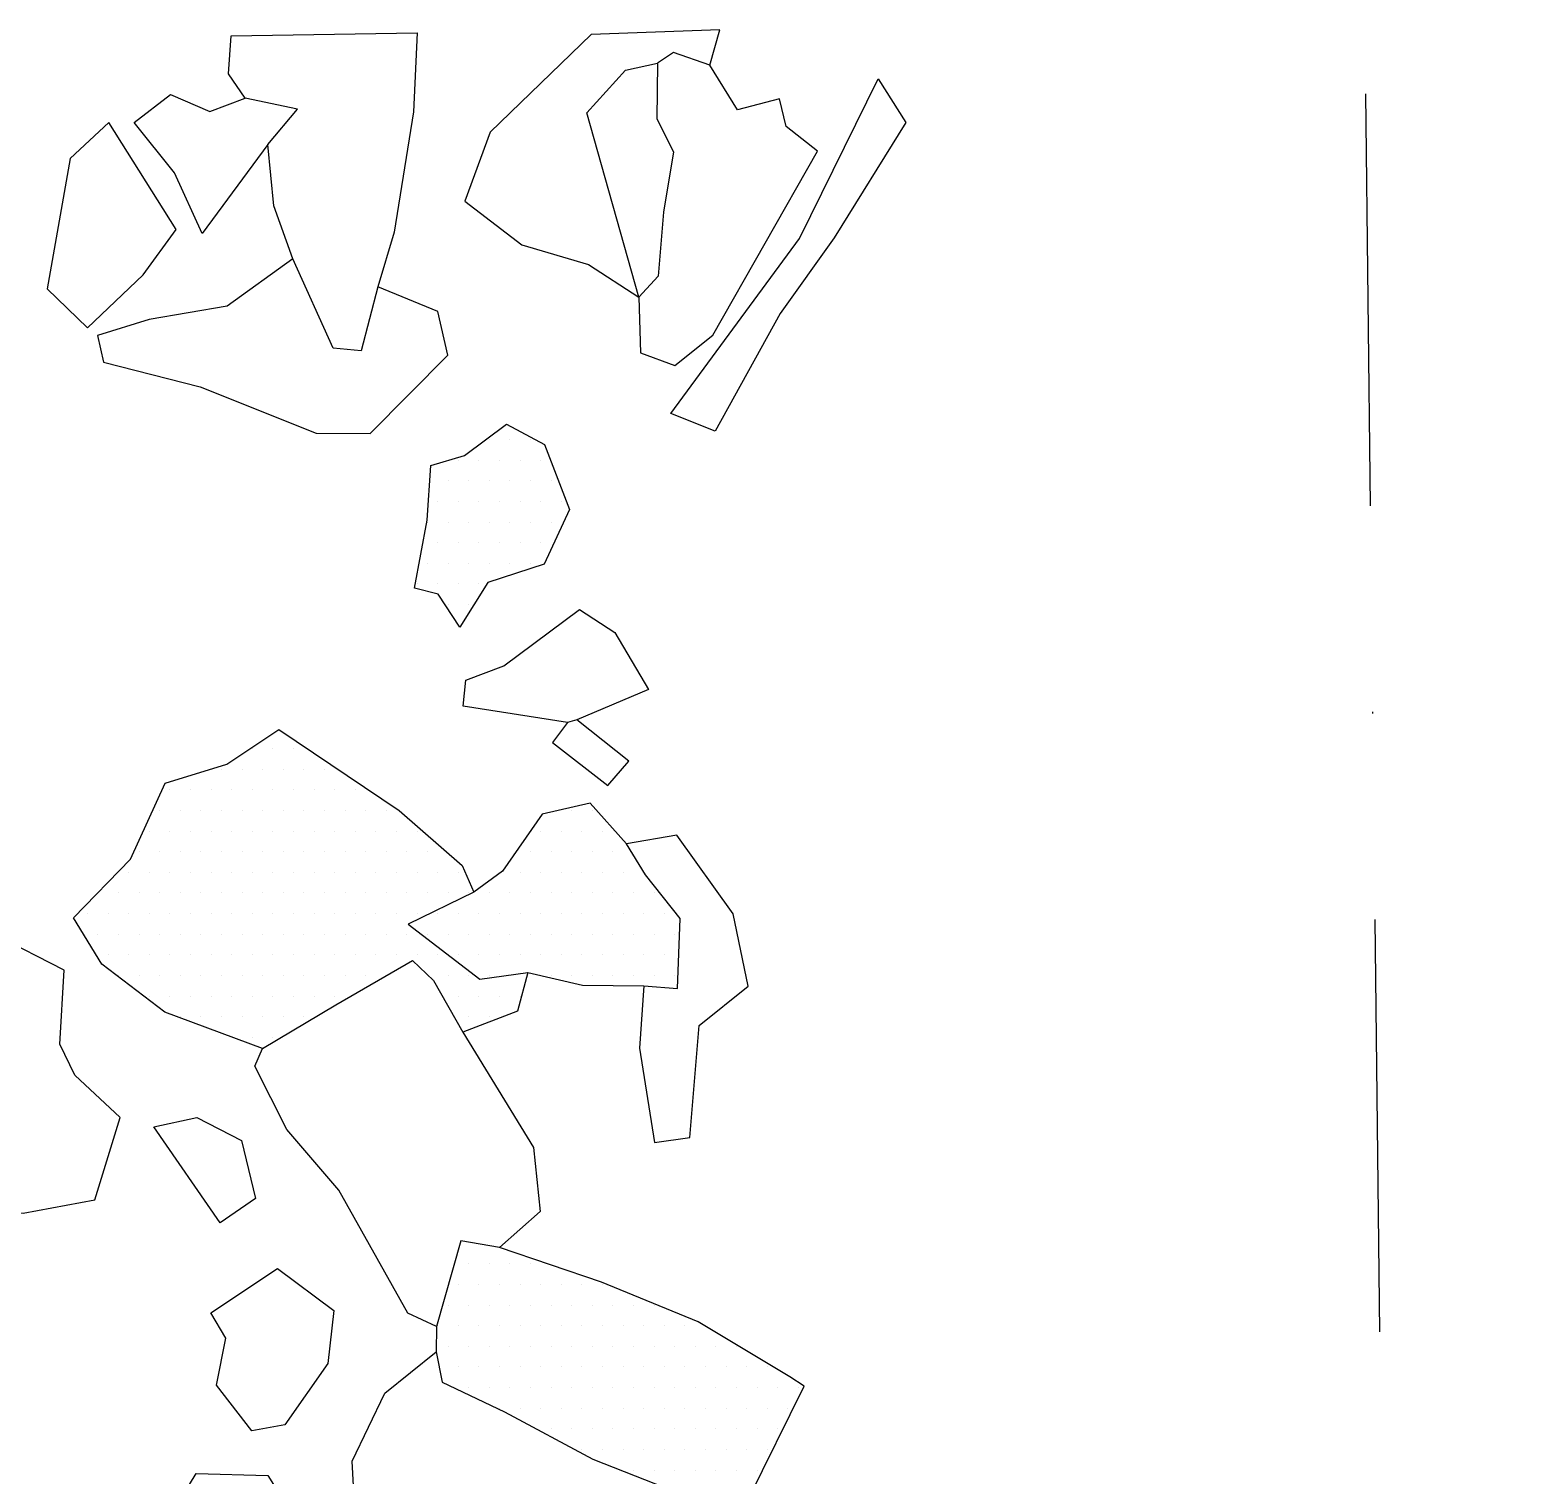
# Model space of a CAD drawing. Header units: metres. Extents: x 122 to 342, y -2090 to -1658.
# Drawn here: x 252.1 to 342.3, y -1747.8 to -1660.1 of the extents above; entities that cross this region are included whole.
import ezdxf

# ---------------------------------------------------------------- set-up
doc = ezdxf.new("R2010")
doc.units = ezdxf.units.M
doc.header["$LTSCALE"] = 25
doc.header["$MEASUREMENT"] = 0
doc.linetypes.add('STRICHPUNKTX2', pattern=[2, 1, -0.5, 0, -0.5])
doc.layers.get('0').update_dxf_attribs({"linetype": 'CONTINUOUS'})
for name, color, linetype in [('GRABUNGSGRENZE', 3, 'STRICHPUNKTX2'), ('STEINE', 4, 'CONTINUOUS'), ('STEINESCHRAFF', 4, 'CONTINUOUS')]:
    doc.layers.add(name, color=color, linetype=linetype)

# ---------------------------------------------------------------- blocks, each defined once
blk = doc.blocks.new('*X39')
at = {"color": 0}
for p, q in [((280, -1685), (280, -1685)), ((281.25, -1685), (281.25, -1685)), ((282.5, -1685), (282.5, -1685)), ((278.125, -1686.25), (278.125, -1686.25)), ((279.375, -1686.25), (279.375, -1686.25)), ((280.625, -1686.25), (280.625, -1686.25)), ((281.875, -1686.25), (281.875, -1686.25)), ((283.125, -1686.25), (283.125, -1686.25)), ((277.5, -1687.5), (277.5, -1687.5)), ((278.75, -1687.5), (278.75, -1687.5)), ((280, -1687.5), (280, -1687.5)), ((281.25, -1687.5), (281.25, -1687.5)), ((282.5, -1687.5), (282.5, -1687.5)), ((283.75, -1687.5), (283.75, -1687.5)), ((276.875, -1688.75), (276.875, -1688.75)), ((278.125, -1688.75), (278.125, -1688.75)), ((279.375, -1688.75), (279.375, -1688.75)), ((280.625, -1688.75), (280.625, -1688.75)), ((281.875, -1688.75), (281.875, -1688.75)), ((283.125, -1688.75), (283.125, -1688.75)), ((284.375, -1688.75), (284.375, -1688.75)), ((276.25, -1690), (276.25, -1690)), ((277.5, -1690), (277.5, -1690)), ((278.75, -1690), (278.75, -1690)), ((280, -1690), (280, -1690)), ((281.25, -1690), (281.25, -1690)), ((282.5, -1690), (282.5, -1690)), ((283.75, -1690), (283.75, -1690)), ((276.875, -1691.25), (276.875, -1691.25)), ((278.125, -1691.25), (278.125, -1691.25)), ((279.375, -1691.25), (279.375, -1691.25)), ((280.625, -1691.25), (280.625, -1691.25)), ((281.875, -1691.25), (281.875, -1691.25)), ((283.125, -1691.25), (283.125, -1691.25)), ((276.25, -1692.5), (276.25, -1692.5)), ((277.5, -1692.5), (277.5, -1692.5)), ((278.75, -1692.5), (278.75, -1692.5)), ((280, -1692.5), (280, -1692.5)), ((281.25, -1692.5), (281.25, -1692.5)), ((282.5, -1692.5), (282.5, -1692.5)), ((275.625, -1693.75), (275.625, -1693.75)), ((276.875, -1693.75), (276.875, -1693.75)), ((278.125, -1693.75), (278.125, -1693.75)), ((279.375, -1693.75), (279.375, -1693.75)), ((277.5, -1695), (277.5, -1695)), ((278.75, -1695), (278.75, -1695)), ((265.625, -1703.75), (265.625, -1703.75)), ((266.875, -1703.75), (266.875, -1703.75)), ((268.125, -1703.75), (268.125, -1703.75)), ((263.75, -1705), (263.75, -1705)), ((265, -1705), (265, -1705)), ((266.25, -1705), (266.25, -1705)), ((267.5, -1705), (267.5, -1705)), ((268.75, -1705), (268.75, -1705)), ((270, -1705), (270, -1705)), ((260.625, -1706.25), (260.625, -1706.25)), ((261.875, -1706.25), (261.875, -1706.25)), ((263.125, -1706.25), (263.125, -1706.25)), ((264.375, -1706.25), (264.375, -1706.25)), ((265.625, -1706.25), (265.625, -1706.25)), ((266.875, -1706.25), (266.875, -1706.25)), ((268.125, -1706.25), (268.125, -1706.25)), ((269.375, -1706.25), (269.375, -1706.25)), ((270.625, -1706.25), (270.625, -1706.25)), ((271.875, -1706.25), (271.875, -1706.25)), ((260, -1707.5), (260, -1707.5)), ((261.25, -1707.5), (261.25, -1707.5)), ((262.5, -1707.5), (262.5, -1707.5)), ((263.75, -1707.5), (263.75, -1707.5)), ((265, -1707.5), (265, -1707.5)), ((266.25, -1707.5), (266.25, -1707.5)), ((267.5, -1707.5), (267.5, -1707.5)), ((268.75, -1707.5), (268.75, -1707.5)), ((270, -1707.5), (270, -1707.5)), ((271.25, -1707.5), (271.25, -1707.5)), ((272.5, -1707.5), (272.5, -1707.5)), ((273.75, -1707.5), (273.75, -1707.5)), ((285, -1707.5), (285, -1707.5)), ((286.25, -1707.5), (286.25, -1707.5)), ((259.375, -1708.75), (259.375, -1708.75)), ((260.625, -1708.75), (260.625, -1708.75)), ((261.875, -1708.75), (261.875, -1708.75)), ((263.125, -1708.75), (263.125, -1708.75)), ((264.375, -1708.75), (264.375, -1708.75)), ((265.625, -1708.75), (265.625, -1708.75)), ((266.875, -1708.75), (266.875, -1708.75)), ((268.125, -1708.75), (268.125, -1708.75)), ((269.375, -1708.75), (269.375, -1708.75)), ((270.625, -1708.75), (270.625, -1708.75)), ((271.875, -1708.75), (271.875, -1708.75)), ((273.125, -1708.75), (273.125, -1708.75)), ((274.375, -1708.75), (274.375, -1708.75)), ((275.625, -1708.75), (275.625, -1708.75)), ((283.125, -1708.75), (283.125, -1708.75)), ((284.375, -1708.75), (284.375, -1708.75)), ((285.625, -1708.75), (285.625, -1708.75)), ((286.875, -1708.75), (286.875, -1708.75)), ((258.75, -1710), (258.75, -1710)), ((260, -1710), (260, -1710)), ((261.25, -1710), (261.25, -1710)), ((262.5, -1710), (262.5, -1710)), ((263.75, -1710), (263.75, -1710)), ((265, -1710), (265, -1710)), ((266.25, -1710), (266.25, -1710)), ((267.5, -1710), (267.5, -1710)), ((268.75, -1710), (268.75, -1710)), ((270, -1710), (270, -1710)), ((271.25, -1710), (271.25, -1710)), ((272.5, -1710), (272.5, -1710)), ((273.75, -1710), (273.75, -1710)), ((275, -1710), (275, -1710)), ((276.25, -1710), (276.25, -1710)), ((282.5, -1710), (282.5, -1710)), ((283.75, -1710), (283.75, -1710)), ((285, -1710), (285, -1710)), ((286.25, -1710), (286.25, -1710)), ((287.5, -1710), (287.5, -1710)), ((258.125, -1711.25), (258.125, -1711.25)), ((259.375, -1711.25), (259.375, -1711.25)), ((260.625, -1711.25), (260.625, -1711.25)), ((261.875, -1711.25), (261.875, -1711.25)), ((263.125, -1711.25), (263.125, -1711.25)), ((264.375, -1711.25), (264.375, -1711.25)), ((265.625, -1711.25), (265.625, -1711.25)), ((266.875, -1711.25), (266.875, -1711.25)), ((268.125, -1711.25), (268.125, -1711.25)), ((269.375, -1711.25), (269.375, -1711.25)), ((270.625, -1711.25), (270.625, -1711.25)), ((271.875, -1711.25), (271.875, -1711.25)), ((273.125, -1711.25), (273.125, -1711.25)), ((274.375, -1711.25), (274.375, -1711.25)), ((275.625, -1711.25), (275.625, -1711.25)), ((276.875, -1711.25), (276.875, -1711.25)), ((278.125, -1711.25), (278.125, -1711.25)), ((281.875, -1711.25), (281.875, -1711.25)), ((283.125, -1711.25), (283.125, -1711.25)), ((284.375, -1711.25), (284.375, -1711.25)), ((285.625, -1711.25), (285.625, -1711.25)), ((286.875, -1711.25), (286.875, -1711.25)), ((288.125, -1711.25), (288.125, -1711.25)), ((289.375, -1711.25), (289.375, -1711.25)), ((256.25, -1712.5), (256.25, -1712.5)), ((257.5, -1712.5), (257.5, -1712.5)), ((258.75, -1712.5), (258.75, -1712.5)), ((260, -1712.5), (260, -1712.5)), ((261.25, -1712.5), (261.25, -1712.5)), ((262.5, -1712.5), (262.5, -1712.5)), ((263.75, -1712.5), (263.75, -1712.5)), ((265, -1712.5), (265, -1712.5)), ((266.25, -1712.5), (266.25, -1712.5)), ((267.5, -1712.5), (267.5, -1712.5)), ((268.75, -1712.5), (268.75, -1712.5)), ((270, -1712.5), (270, -1712.5)), ((271.25, -1712.5), (271.25, -1712.5)), ((272.5, -1712.5), (272.5, -1712.5)), ((273.75, -1712.5), (273.75, -1712.5)), ((275, -1712.5), (275, -1712.5)), ((276.25, -1712.5), (276.25, -1712.5)), ((277.5, -1712.5), (277.5, -1712.5)), ((278.75, -1712.5), (278.75, -1712.5)), ((280, -1712.5), (280, -1712.5)), ((281.25, -1712.5), (281.25, -1712.5)), ((282.5, -1712.5), (282.5, -1712.5)), ((283.75, -1712.5), (283.75, -1712.5)), ((285, -1712.5), (285, -1712.5)), ((286.25, -1712.5), (286.25, -1712.5)), ((287.5, -1712.5), (287.5, -1712.5)), ((288.75, -1712.5), (288.75, -1712.5)), ((290, -1712.5), (290, -1712.5)), ((255.625, -1713.75), (255.625, -1713.75)), ((256.875, -1713.75), (256.875, -1713.75)), ((258.125, -1713.75), (258.125, -1713.75)), ((259.375, -1713.75), (259.375, -1713.75)), ((260.625, -1713.75), (260.625, -1713.75)), ((261.875, -1713.75), (261.875, -1713.75)), ((263.125, -1713.75), (263.125, -1713.75)), ((264.375, -1713.75), (264.375, -1713.75)), ((265.625, -1713.75), (265.625, -1713.75)), ((266.875, -1713.75), (266.875, -1713.75)), ((268.125, -1713.75), (268.125, -1713.75)), ((269.375, -1713.75), (269.375, -1713.75)), ((270.625, -1713.75), (270.625, -1713.75)), ((271.875, -1713.75), (271.875, -1713.75)), ((273.125, -1713.75), (273.125, -1713.75)), ((274.375, -1713.75), (274.375, -1713.75)), ((275.625, -1713.75), (275.625, -1713.75)), ((276.875, -1713.75), (276.875, -1713.75)), ((278.125, -1713.75), (278.125, -1713.75)), ((279.375, -1713.75), (279.375, -1713.75)), ((280.625, -1713.75), (280.625, -1713.75)), ((281.875, -1713.75), (281.875, -1713.75)), ((283.125, -1713.75), (283.125, -1713.75)), ((284.375, -1713.75), (284.375, -1713.75)), ((285.625, -1713.75), (285.625, -1713.75)), ((286.875, -1713.75), (286.875, -1713.75)), ((288.125, -1713.75), (288.125, -1713.75)), ((289.375, -1713.75), (289.375, -1713.75)), ((290.625, -1713.75), (290.625, -1713.75)), ((256.25, -1715), (256.25, -1715)), ((257.5, -1715), (257.5, -1715)), ((258.75, -1715), (258.75, -1715)), ((260, -1715), (260, -1715)), ((261.25, -1715), (261.25, -1715)), ((262.5, -1715), (262.5, -1715)), ((263.75, -1715), (263.75, -1715)), ((265, -1715), (265, -1715)), ((266.25, -1715), (266.25, -1715)), ((267.5, -1715), (267.5, -1715)), ((268.75, -1715), (268.75, -1715)), ((270, -1715), (270, -1715)), ((271.25, -1715), (271.25, -1715)), ((272.5, -1715), (272.5, -1715)), ((273.75, -1715), (273.75, -1715)), ((275, -1715), (275, -1715)), ((276.25, -1715), (276.25, -1715)), ((277.5, -1715), (277.5, -1715)), ((278.75, -1715), (278.75, -1715)), ((280, -1715), (280, -1715)), ((281.25, -1715), (281.25, -1715)), ((282.5, -1715), (282.5, -1715)), ((283.75, -1715), (283.75, -1715)), ((285, -1715), (285, -1715)), ((286.25, -1715), (286.25, -1715)), ((287.5, -1715), (287.5, -1715)), ((288.75, -1715), (288.75, -1715)), ((290, -1715), (290, -1715)), ((291.25, -1715), (291.25, -1715)), ((256.875, -1716.25), (256.875, -1716.25)), ((258.125, -1716.25), (258.125, -1716.25)), ((259.375, -1716.25), (259.375, -1716.25)), ((260.625, -1716.25), (260.625, -1716.25)), ((261.875, -1716.25), (261.875, -1716.25)), ((263.125, -1716.25), (263.125, -1716.25)), ((264.375, -1716.25), (264.375, -1716.25)), ((265.625, -1716.25), (265.625, -1716.25)), ((266.875, -1716.25), (266.875, -1716.25)), ((268.125, -1716.25), (268.125, -1716.25)), ((269.375, -1716.25), (269.375, -1716.25)), ((270.625, -1716.25), (270.625, -1716.25)), ((271.875, -1716.25), (271.875, -1716.25)), ((273.125, -1716.25), (273.125, -1716.25)), ((274.375, -1716.25), (274.375, -1716.25)), ((275.625, -1716.25), (275.625, -1716.25)), ((276.875, -1716.25), (276.875, -1716.25)), ((278.125, -1716.25), (278.125, -1716.25)), ((279.375, -1716.25), (279.375, -1716.25)), ((280.625, -1716.25), (280.625, -1716.25)), ((281.875, -1716.25), (281.875, -1716.25)), ((283.125, -1716.25), (283.125, -1716.25)), ((284.375, -1716.25), (284.375, -1716.25)), ((285.625, -1716.25), (285.625, -1716.25)), ((286.875, -1716.25), (286.875, -1716.25)), ((288.125, -1716.25), (288.125, -1716.25)), ((289.375, -1716.25), (289.375, -1716.25)), ((290.625, -1716.25), (290.625, -1716.25)), ((257.5, -1717.5), (257.5, -1717.5)), ((258.75, -1717.5), (258.75, -1717.5)), ((260, -1717.5), (260, -1717.5)), ((261.25, -1717.5), (261.25, -1717.5)), ((262.5, -1717.5), (262.5, -1717.5)), ((263.75, -1717.5), (263.75, -1717.5)), ((265, -1717.5), (265, -1717.5)), ((266.25, -1717.5), (266.25, -1717.5)), ((267.5, -1717.5), (267.5, -1717.5)), ((268.75, -1717.5), (268.75, -1717.5)), ((270, -1717.5), (270, -1717.5)), ((271.25, -1717.5), (271.25, -1717.5)), ((272.5, -1717.5), (272.5, -1717.5)), ((273.75, -1717.5), (273.75, -1717.5)), ((277.5, -1717.5), (277.5, -1717.5)), ((278.75, -1717.5), (278.75, -1717.5)), ((280, -1717.5), (280, -1717.5)), ((281.25, -1717.5), (281.25, -1717.5)), ((283.75, -1717.5), (283.75, -1717.5)), ((285, -1717.5), (285, -1717.5)), ((286.25, -1717.5), (286.25, -1717.5)), ((287.5, -1717.5), (287.5, -1717.5)), ((288.75, -1717.5), (288.75, -1717.5)), ((290, -1717.5), (290, -1717.5)), ((291.25, -1717.5), (291.25, -1717.5)), ((259.375, -1718.75), (259.375, -1718.75)), ((260.625, -1718.75), (260.625, -1718.75)), ((261.875, -1718.75), (261.875, -1718.75)), ((263.125, -1718.75), (263.125, -1718.75)), ((264.375, -1718.75), (264.375, -1718.75)), ((265.625, -1718.75), (265.625, -1718.75)), ((266.875, -1718.75), (266.875, -1718.75)), ((268.125, -1718.75), (268.125, -1718.75)), ((269.375, -1718.75), (269.375, -1718.75)), ((270.625, -1718.75), (270.625, -1718.75)), ((278.125, -1718.75), (278.125, -1718.75)), ((279.375, -1718.75), (279.375, -1718.75)), ((280.625, -1718.75), (280.625, -1718.75)), ((281.875, -1718.75), (281.875, -1718.75)), ((261.25, -1720), (261.25, -1720)), ((262.5, -1720), (262.5, -1720)), ((263.75, -1720), (263.75, -1720)), ((265, -1720), (265, -1720)), ((266.25, -1720), (266.25, -1720)), ((267.5, -1720), (267.5, -1720)), ((268.75, -1720), (268.75, -1720)), ((278.75, -1720), (278.75, -1720)), ((280, -1720), (280, -1720)), ((265.625, -1721.25), (265.625, -1721.25)), ((266.875, -1721.25), (266.875, -1721.25)), ((278.75, -1735), (278.75, -1735)), ((280, -1735), (280, -1735)), ((281.25, -1735), (281.25, -1735)), ((282.5, -1735), (282.5, -1735)), ((278.125, -1736.25), (278.125, -1736.25)), ((279.375, -1736.25), (279.375, -1736.25)), ((280.625, -1736.25), (280.625, -1736.25)), ((281.875, -1736.25), (281.875, -1736.25)), ((283.125, -1736.25), (283.125, -1736.25)), ((284.375, -1736.25), (284.375, -1736.25)), ((285.625, -1736.25), (285.625, -1736.25)), ((286.875, -1736.25), (286.875, -1736.25)), ((277.5, -1737.5), (277.5, -1737.5)), ((278.75, -1737.5), (278.75, -1737.5)), ((280, -1737.5), (280, -1737.5)), ((281.25, -1737.5), (281.25, -1737.5)), ((282.5, -1737.5), (282.5, -1737.5)), ((283.75, -1737.5), (283.75, -1737.5)), ((285, -1737.5), (285, -1737.5)), ((286.25, -1737.5), (286.25, -1737.5)), ((287.5, -1737.5), (287.5, -1737.5)), ((288.75, -1737.5), (288.75, -1737.5)), ((290, -1737.5), (290, -1737.5)), ((276.875, -1738.75), (276.875, -1738.75)), ((278.125, -1738.75), (278.125, -1738.75)), ((279.375, -1738.75), (279.375, -1738.75)), ((280.625, -1738.75), (280.625, -1738.75)), ((281.875, -1738.75), (281.875, -1738.75)), ((283.125, -1738.75), (283.125, -1738.75)), ((284.375, -1738.75), (284.375, -1738.75)), ((285.625, -1738.75), (285.625, -1738.75)), ((286.875, -1738.75), (286.875, -1738.75)), ((288.125, -1738.75), (288.125, -1738.75)), ((289.375, -1738.75), (289.375, -1738.75)), ((290.625, -1738.75), (290.625, -1738.75)), ((291.875, -1738.75), (291.875, -1738.75)), ((277.5, -1740), (277.5, -1740)), ((278.75, -1740), (278.75, -1740)), ((280, -1740), (280, -1740)), ((281.25, -1740), (281.25, -1740)), ((282.5, -1740), (282.5, -1740)), ((283.75, -1740), (283.75, -1740)), ((285, -1740), (285, -1740)), ((286.25, -1740), (286.25, -1740)), ((287.5, -1740), (287.5, -1740)), ((288.75, -1740), (288.75, -1740)), ((290, -1740), (290, -1740)), ((291.25, -1740), (291.25, -1740)), ((292.5, -1740), (292.5, -1740)), ((293.75, -1740), (293.75, -1740)), ((295, -1740), (295, -1740)), ((278.125, -1741.25), (278.125, -1741.25)), ((279.375, -1741.25), (279.375, -1741.25)), ((280.625, -1741.25), (280.625, -1741.25)), ((281.875, -1741.25), (281.875, -1741.25)), ((283.125, -1741.25), (283.125, -1741.25)), ((284.375, -1741.25), (284.375, -1741.25)), ((285.625, -1741.25), (285.625, -1741.25)), ((286.875, -1741.25), (286.875, -1741.25)), ((288.125, -1741.25), (288.125, -1741.25)), ((289.375, -1741.25), (289.375, -1741.25)), ((290.625, -1741.25), (290.625, -1741.25)), ((291.875, -1741.25), (291.875, -1741.25)), ((293.125, -1741.25), (293.125, -1741.25)), ((294.375, -1741.25), (294.375, -1741.25)), ((295.625, -1741.25), (295.625, -1741.25)), ((296.875, -1741.25), (296.875, -1741.25)), ((278.75, -1742.5), (278.75, -1742.5)), ((280, -1742.5), (280, -1742.5)), ((281.25, -1742.5), (281.25, -1742.5)), ((282.5, -1742.5), (282.5, -1742.5)), ((283.75, -1742.5), (283.75, -1742.5)), ((285, -1742.5), (285, -1742.5)), ((286.25, -1742.5), (286.25, -1742.5)), ((287.5, -1742.5), (287.5, -1742.5)), ((288.75, -1742.5), (288.75, -1742.5)), ((290, -1742.5), (290, -1742.5)), ((291.25, -1742.5), (291.25, -1742.5)), ((292.5, -1742.5), (292.5, -1742.5)), ((293.75, -1742.5), (293.75, -1742.5)), ((295, -1742.5), (295, -1742.5)), ((296.25, -1742.5), (296.25, -1742.5)), ((297.5, -1742.5), (297.5, -1742.5)), ((298.75, -1742.5), (298.75, -1742.5)), ((280.625, -1743.75), (280.625, -1743.75)), ((281.875, -1743.75), (281.875, -1743.75)), ((283.125, -1743.75), (283.125, -1743.75)), ((284.375, -1743.75), (284.375, -1743.75)), ((285.625, -1743.75), (285.625, -1743.75)), ((286.875, -1743.75), (286.875, -1743.75)), ((288.125, -1743.75), (288.125, -1743.75)), ((289.375, -1743.75), (289.375, -1743.75)), ((290.625, -1743.75), (290.625, -1743.75)), ((291.875, -1743.75), (291.875, -1743.75)), ((293.125, -1743.75), (293.125, -1743.75)), ((294.375, -1743.75), (294.375, -1743.75)), ((295.625, -1743.75), (295.625, -1743.75)), ((296.875, -1743.75), (296.875, -1743.75)), ((298.125, -1743.75), (298.125, -1743.75)), ((283.75, -1745), (283.75, -1745)), ((285, -1745), (285, -1745)), ((286.25, -1745), (286.25, -1745)), ((287.5, -1745), (287.5, -1745)), ((288.75, -1745), (288.75, -1745)), ((290, -1745), (290, -1745)), ((291.25, -1745), (291.25, -1745)), ((292.5, -1745), (292.5, -1745)), ((293.75, -1745), (293.75, -1745)), ((295, -1745), (295, -1745)), ((296.25, -1745), (296.25, -1745)), ((297.5, -1745), (297.5, -1745)), ((285.625, -1746.25), (285.625, -1746.25)), ((286.875, -1746.25), (286.875, -1746.25)), ((288.125, -1746.25), (288.125, -1746.25)), ((289.375, -1746.25), (289.375, -1746.25)), ((290.625, -1746.25), (290.625, -1746.25)), ((291.875, -1746.25), (291.875, -1746.25)), ((293.125, -1746.25), (293.125, -1746.25)), ((294.375, -1746.25), (294.375, -1746.25)), ((295.625, -1746.25), (295.625, -1746.25)), ((296.875, -1746.25), (296.875, -1746.25)), ((288.75, -1747.5), (288.75, -1747.5)), ((290, -1747.5), (290, -1747.5)), ((291.25, -1747.5), (291.25, -1747.5)), ((292.5, -1747.5), (292.5, -1747.5)), ((293.75, -1747.5), (293.75, -1747.5)), ((295, -1747.5), (295, -1747.5)), ((296.25, -1747.5), (296.25, -1747.5))]:
    blk.add_line(p, q, dxfattribs=at)

msp = doc.modelspace()

# ---------------------------------------------------------------- linework, layer by layer
at = {"layer": 'GRABUNGSGRENZE', "flags": 128}
msp.add_lwpolyline([(342.258, -2089.643), (336.962, -2000.224), (333.165, -1661.006)], dxfattribs=at)
at = {"layer": 'STEINE'}
for points in [[(273.249, -1675.736), (272.222, -1679.616), (270.537, -1679.46), (268.093, -1674.044), (266.923, -1670.826), (266.571, -1667.098), (268.361, -1664.955), (265.196, -1664.287), (264.176, -1662.805), (264.332, -1660.508), (275.618, -1660.318), (275.407, -1665.118), (274.223, -1672.418), (273.249, -1675.736)], [(293.385, -1662.282), (294.001, -1660.138), (286.188, -1660.434), (280.052, -1666.349), (278.515, -1670.535), (281.984, -1673.194), (286.016, -1674.374), (289.077, -1676.369)], [(289.077, -1676.369), (285.926, -1665.183), (288.278, -1662.581), (290.219, -1662.175), (290.164, -1665.545), (291.183, -1667.538), (290.565, -1671.214), (290.254, -1675.094), (289.077, -1676.369), (289.175, -1679.74), (291.268, -1680.508), (293.568, -1678.673), (299.914, -1667.499), (298.027, -1666.015), (297.621, -1664.33), (295.067, -1664.99), (293.385, -1662.282), (291.19, -1661.513), (290.219, -1662.175)], [(291.009, -1683.419), (298.835, -1672.808), (303.597, -1663.112), (305.278, -1665.769), (300.929, -1672.759), (297.655, -1677.351), (293.714, -1684.495), (291.009, -1683.419)], [(266.571, -1667.098), (262.581, -1672.505), (260.9, -1668.827), (258.453, -1665.76), (260.651, -1664.077), (263.05, -1665.102), (265.196, -1664.287)], [(260.998, -1672.248), (256.921, -1665.758), (254.57, -1667.95), (253.181, -1675.863), (255.629, -1678.215), (259.003, -1675.003), (260.998, -1672.248)], [(268.093, -1674.044), (264.107, -1676.899), (259.357, -1677.71), (256.241, -1678.676), (256.596, -1680.31), (262.466, -1681.799), (269.509, -1684.616), (272.778, -1684.621), (277.482, -1679.878), (276.872, -1677.222), (273.249, -1675.736)], [(275.472, -1694.02), (276.243, -1689.885), (276.452, -1686.566), (278.495, -1685.956), (281.05, -1684.07), (283.347, -1685.298), (284.874, -1689.232), (283.337, -1692.549), (279.915, -1693.668), (278.226, -1696.372), (276.901, -1694.379), (275.472, -1694.02)], [(285.316, -1701.998), (284.755, -1702.151), (278.424, -1701.172), (278.579, -1699.59), (280.878, -1698.725), (285.478, -1695.309), (287.621, -1696.691), (289.659, -1700.166), (285.316, -1701.998)], [(266.244, -1721.939), (260.323, -1719.736), (256.497, -1716.82), (254.765, -1714.01), (258.242, -1710.44), (260.342, -1705.847), (264.071, -1704.677), (267.239, -1702.588), (274.535, -1707.499), (278.36, -1710.823), (279.073, -1712.458)], [(284.755, -1702.151), (283.834, -1703.375), (287.201, -1705.984), (288.479, -1704.505), (285.316, -1701.998)], [(279.073, -1712.458), (275.088, -1714.393), (279.424, -1717.718), (282.335, -1717.313), (285.653, -1718.084), (289.381, -1718.14), (291.423, -1718.295), (291.582, -1714.057), (289.491, -1711.399), (288.319, -1709.509), (286.127, -1707.055), (283.215, -1707.715), (280.811, -1711.184), (279.073, -1712.458)], [(289.381, -1718.14), (289.12, -1721.918), (290.032, -1727.638), (292.177, -1727.335), (292.748, -1720.544), (295.712, -1718.148), (294.799, -1713.755), (291.384, -1709.002), (288.319, -1709.509)], [(227.074, -1725.667), (229.775, -1729.143), (234.626, -1729.2), (239.427, -1728.236), (243.612, -1729.978), (245.857, -1731.819), (251.729, -1731.929), (256.07, -1731.117), (257.609, -1726.115), (254.855, -1723.558), (253.938, -1721.668), (254.199, -1717.175), (245.983, -1712.977), (242.563, -1712.002), (238.53, -1711.691), (235.465, -1712.35)], [(276.792, -1738.804), (275.057, -1737.985), (270.879, -1730.524), (267.718, -1726.843), (265.783, -1723.011), (266.244, -1721.939), (270.69, -1719.29), (275.34, -1716.589), (276.615, -1717.817), (278.398, -1720.934), (282.678, -1727.935), (283.082, -1731.816), (280.628, -1734.009)], [(282.335, -1717.313), (281.719, -1719.662), (278.398, -1720.934)], [(259.651, -1726.68), (262.256, -1726.121), (264.96, -1727.503), (265.824, -1731.028), (263.677, -1732.506), (259.651, -1726.68)], [(276.79, -1740.336), (277.145, -1742.175), (280.921, -1743.967), (286.279, -1746.833), (291.996, -1749.087), (294.698, -1752.257), (295.723, -1749.245), (299.102, -1742.407), (298.235, -1741.845), (292.673, -1738.518), (286.804, -1736.111), (280.628, -1734.009), (278.28, -1733.597), (276.792, -1738.804), (276.79, -1740.336)], [(263.108, -1737.969), (267.146, -1735.268), (270.564, -1737.826), (270.202, -1741.042), (267.593, -1744.766), (265.601, -1745.121), (263.46, -1742.361), (264.025, -1739.502), (263.108, -1737.969)], [(291.996, -1749.087), (289.64, -1754.191), (284.381, -1753.775), (279.223, -1753.871), (275.087, -1754.172), (273.302, -1752.28), (271.925, -1751.461), (271.675, -1746.967), (273.672, -1742.834), (276.79, -1740.336)], [(263.645, -1757.323), (264.314, -1752.728), (261.357, -1749.15), (262.227, -1747.721), (266.568, -1747.829), (268.198, -1750.435), (271.871, -1753.402), (272.532, -1755.292), (270.74, -1758.966), (263.645, -1757.323)]]:
    msp.add_lwpolyline(points, dxfattribs=at)

# ---------------------------------------------------------------- block references
at = {"layer": 'STEINESCHRAFF'}
msp.add_blockref('*X39', (0, 0), dxfattribs=at)

doc.saveas('drawing.dxf')
